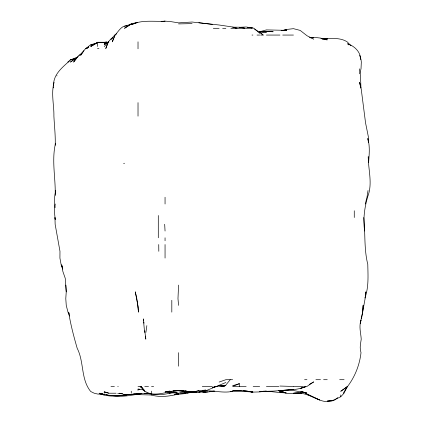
<?xml version="1.0" encoding="UTF-8"?>
<svg xmlns="http://www.w3.org/2000/svg" width="423" height="423" viewBox="0 0 423 423"><rect width="100%" height="100%" fill="white"/><g stroke="black" fill="none" stroke-linecap="round" stroke-linejoin="round"><path stroke-width="0.63" d="M55.529 145.026L55.535 143.186C51.458 160.476 55.73 177.961 55.196 195.4M178.569 285.097L177.977 298.612L178.569 305.369M53.457 87.894L53.525 86.662M53.594 85.435C53.166 74.675 62.197 67.495 69.383 61.039M55.471 193.56L55.672 190.487L54.609 197.245L54.451 204.002L55.011 207.688M62.419 267.278L61.695 264.819L62.9 271.577L65.248 278.339L66.237 291.854L65.782 298.612L66.252 305.369L67.96 312.126L69.7 316.029M361.432 318.884L362.654 312.126L363.114 305.369L362.648 312.126L360.237 323.267M368.623 162.226C369.21 154.326 370.077 146.21 367.783 138.485L368.491 142.599M368.021 190.487L366.984 197.245L365.255 204.002M55.27 204.002L54.334 210.76L55.186 219.363M145.919 332.399L146.86 325.641M365.255 295.54L365.89 291.854L365.112 298.612L362.648 312.126M54.091 82.363C50.913 93.499 54.128 104.878 53.901 116.151C54.371 125.784 55.535 135.381 55.228 145.026M359.809 73.761L361.025 68.738L361.321 62.091L361.025 59.548L359.672 55.334M360.237 323.225L361.025 320.211C358.752 326.466 360.83 332.843 361.231 339.156C360.608 343.714 359.428 348.087 361.009 352.671C359.645 364.869 354.997 376.687 347.569 386.458M364.912 297.998C368.861 287.233 368.005 275.553 367.783 264.317C363.917 249.062 365.467 233.089 363.748 217.517M114.977 35.061L112.307 41.819L115.067 35.061C118.371 31.714 121.19 25.528 126.963 25.792M347.32 386.458L344.021 393.216L340.753 396.758L333.996 399.973M343.243 393.216L347.51 386.458L340.753 391.286L347.51 386.527M77.203 57.343L73.623 62.091L78.815 55.334L80.529 54.567M225.871 385.009L230.223 379.701M104.232 46.615L110.99 38.842L112.523 37.705M79.392 55.334L83.96 50.675L80.65 55.334L83.96 50.48L85.726 48.576L87.947 47.783M88.592 46.927L85.932 48.576L90.718 44.642L95.635 43.611M112.386 38.181L110.99 39.35L114.728 35.061L116.743 33.771M334.767 399.973L337.76 397.662M68.907 61.388L67.886 62.091L70.445 59.754L74.131 58.823M86.318 48.576L88.761 46.927M131.262 23.773L124.505 28.304L131.262 24.106L131.262 23.773L137.406 22.451M95.223 43.971L90.718 46.556L97.475 42.295L105.464 42.3M96.349 43.326L97.475 42.675L90.718 45.24L95.016 43.96M309.218 384.47L313.723 381.879L306.966 386.437L300.208 388.451L305.871 386.458C297.729 390.249 288.66 389.773 279.931 390.545L293.451 389.636L273.173 391.111L263.344 391.402C270.91 391.021 278.461 392.919 286.075 392.814L279.931 392.37L286.075 392.835L279.931 391.37L283.622 392.1L280.549 391.064M108.219 42.39L104.232 44.394L108.753 42.332M78.276 56.56L70.445 62.091L77.203 57.168L70.445 60.045L72.904 59.32M219.114 385.29L225.871 382.487M239.386 386.458L239.386 383.677L232.629 386.458L246.144 386.458M85.932 48.576L87.127 48.127M136.793 22.757L131.262 24.724C141.726 19.543 153.792 21.869 165.055 21.187L161.137 21.547L165.055 21.15L170.379 21.547L178.569 22.863L192.084 22.028L219.114 24.999L232.629 26.998L236.965 28.304L232.629 27.183L239.386 27.204L245.25 28.304L230.868 28.304M219.114 382.064L225.871 379.701L232.629 379.701M196.996 392.116L192.084 392.237L185.327 390.968L192.084 392.195L198.842 390.72L205.599 390.075C197.864 394.315 189.208 391.481 181.023 390.625M124.505 26.284L131.262 24.106M193.311 391.936L183.714 393.216L187.786 392.734M232.629 385.707L239.386 383.677M171.812 392.496C163.754 395.135 154.998 395.42 146.807 393.216L147.987 393.337M205.599 390.075L198.842 392.021C210.014 388.732 221.361 393.882 232.629 391.317L230.789 391.349M108.632 42.173L104.232 43.405L108.33 42.395M259.659 31.762L266.416 29.896L286.694 30.356L283.003 30.673M193.924 391.925L185.327 393.136L179.796 392.803M281.776 30.747L286.694 29.451L293.451 28.669L300.208 30.419L306.966 35.706L313.723 39.233M212.991 387.389L219.114 385.982L225.871 385.697L219.114 385.797L224.428 386.458L219.114 385.787M187.294 393.216L190.884 392.396M217.914 385.776L219.114 385.501L212.357 387.843L215.117 386.458L212.357 388.108L205.599 390.847L204.372 390.889M192.084 392.258L198.842 390.72M282.39 30.689L286.694 29.732L281.163 30.715M214.815 391L205.599 392.348L200.068 391.883M106.94 41.819L104.232 42.337L105.464 42.416M167.508 391.465L165.055 391.92L178.569 390.572L173.039 390.968M168.74 391.243L169.967 391.016M212.357 391.259L213.583 391.074M134.953 394.056C124.262 394.696 112.819 398.149 102.482 394.389M136.18 393.85L137.406 393.639M171.812 392.74L169.184 392.967M262.731 31.899L263.963 31.699M265.189 31.503L273.173 31.757L266.416 31.249L259.659 31.979L266.416 32.111L266.416 31.249M186.554 392.777L178.569 393.216L167.508 392.01M174.265 394.68L178.569 394.046C169.708 396.187 160.491 397.625 151.54 395.082M201.914 391.894L207.444 391.92M209.285 391.666L210.511 391.497M198.842 392.073L200.682 391.82M333.996 400.216L327.238 401.104L333.996 400.153C324.399 404.737 315.452 397.673 306.966 394.093L319.635 399.973C311.37 396.563 302.683 391.635 293.451 393.216L299.59 392.771M141.71 393.623C132.145 394.992 122.533 397.398 112.835 395.69M174.265 394.728L185.327 393.586M126.963 394.897C117.647 396.504 108.161 395.764 99.082 393.216L102.948 393.792M128.19 394.744L130.649 394.437M132.494 394.22L134.334 394.003M136.18 393.792L138.02 393.575M128.19 394.559L129.422 394.437M310.651 37.599L313.723 37.314L320.481 38.059L327.238 39.878L326.006 39.704M136.18 393.707L137.406 393.607M189.012 392.438L190.239 392.333M138.638 393.713L139.865 393.617M118.361 395.389L119.593 395.294M123.278 395.008L124.505 394.913M169.184 393.062L176.724 392.75M173.039 391L178.569 390.746L187.786 391.386M169.967 391.661L171.812 391.592C164.293 392.681 156.261 395.457 148.78 393.216L151.54 393.66L148.579 393.216L144.777 391.169L140.108 386.458L138.02 386.458M321.094 38.715C329.829 38.853 339.341 36.923 347.161 41.819M263.344 391.19L266.416 391.111L259.659 391.931L252.901 392.1L246.144 391.254L252.901 391.973L239.386 391.312L230.789 391.46M110.99 395.484L115.907 395.357M178.569 23.91L192.084 23.609M310.651 37.864L313.723 37.795L309.419 37.208M322.321 38.699L327.238 38.609L321.094 38.694M322.321 39.032L327.238 38.995L322.321 38.948M213.324 28.304L219.114 28.304M222.662 28.304L225.871 28.304M246.144 28.304L251.886 28.304M252.013 35.061L252.901 35.061M257.036 35.061L259.659 35.061M260.605 35.061L263.18 35.061L259.659 32.159L254.593 29.266M266.416 35.061L279.931 35.061M282.723 35.061L293.451 35.061M97.475 48.576L98.919 48.576M123.638 163.458L124.505 163.246M304.602 379.701L306.966 379.701M315.902 379.701L320.481 379.701M323.616 379.701L327.238 379.701M339.669 379.701L344.089 379.701M110.99 386.458L114.39 386.458M117.747 386.458L118.244 386.458M144.777 386.458L148.51 386.458M151.54 386.458L153.618 386.458M202.279 386.458L212.357 386.458M253.187 386.458L259.659 386.458M266.416 386.458L278.879 386.458M293.329 386.458L279.931 386.04M293.451 386.458L303.428 386.458M108.774 393.216L116.076 393.216M104.232 42.289L97.475 42.284L97.475 46.467M185.327 391.92L192.084 391.941M151.54 393.686L144.777 393.522L149.145 393.216L131.881 394.41L138.02 393.744L131.262 394.532L124.505 394.58L119.498 393.216L121.375 393.422M259.659 31.931L266.416 32.111M122.665 393.718L117.747 393.432M151.54 395.008L138.02 394.617L136.18 394.236M148.357 393.284L145.332 393.179M138.02 390.381L138.02 389.144L139.865 389.223M301.435 392.93L300.208 392.867L301.451 393.216L286.694 393.411L278.704 390.709L279.931 391.18M185.327 391.164L190.852 391.798L178.569 390.699L190.852 391.719M241.232 390.503L232.629 390.588L239.386 390.519L246.144 391.026L252.901 392.1L246.757 391.032M243.072 390.662L246.144 390.926M189.012 391.497L190.852 391.666M247.376 27.379L252.901 27.892M203.14 391.925L205.599 392.179M212.357 24.407L198.842 22.747M138.02 389.144L144.164 390.022M245.25 28.304L239.386 27.31L246.144 26.977L254.059 28.304L259.659 33.354M177.449 393.216L171.812 392.089L178.569 393.342M101.16 393.961L104.232 394.585L97.475 393.998L94.207 393.216L90.718 391.518C80.693 379.251 84.23 361.982 77.203 348.325C73.766 336.422 70.556 324.367 68.642 312.126L69.245 313.982M106.078 394.395L107.305 394.664M104.232 393.216L104.232 391.851L108.447 392.914M289.76 389.736L306.966 393.216L300.822 391.497L306.654 393.216L304.311 392.407M100.547 394.04L104.232 395.024L103.069 394.506M104.232 391.851L108.558 393.216M140.108 386.458L141.663 387.674M349.023 44.965L347.51 43.759C354.5 45.975 360.676 51.981 360.724 59.632M259.659 32.206L263.18 35.061M347.51 42.136L350.968 45.816M62.768 269.123L61.161 264.819L59.918 258.062L59.976 251.304L55.143 224.275L54.958 217.517L55.249 219.363M360.766 87.894L359.603 82.363L361.226 89.121L365.557 122.908L368.29 136.423L368.565 142.567M359.286 68.849L360.486 75.606L360.946 87.894M143.646 320.724L143.349 318.884L144.603 332.399M143.841 321.956L144.037 323.183M138.02 307.087L136.809 298.612L135.291 291.854L137.872 305.369L138.453 312.126L138.02 306.934M145.48 336.084L145.813 339.156L144.777 330.797M364.647 231.032C362.923 219.421 364.473 207.656 367.783 196.468C372.758 183.513 368.264 170.004 368.243 156.7L368.481 162.226M164.669 224.275L165.055 231.032M65.861 285.097L66.231 291.854M158.736 244.547L158.81 251.304M354.268 210.76L354.268 217.517M340.753 394.976L340.753 396.758M178.569 352.671L178.569 366.186M171.812 300.293L171.812 312.126M165.055 197.245L165.055 204.002M165.055 237.789L165.055 240.777M165.055 244.547L165.055 258.062M158.297 215.503L158.297 237.789M151.54 391.127L151.54 393.216M138.02 41.819L138.02 48.804M138.02 102.636L138.02 116.151M131.262 391.185L131.262 393.216M56.931 75.606L56.931 75.95M108.32 41.819L105.755 48.576L108.336 41.819M262.117 391.471L259.659 391.656L262.117 391.487M105.464 42.348L104.232 42.385L105.464 42.337M306.083 393.216L302.556 391.872L306.083 393.216M144.777 391.153L141.182 386.458L144.777 391.169"/></g></svg>
